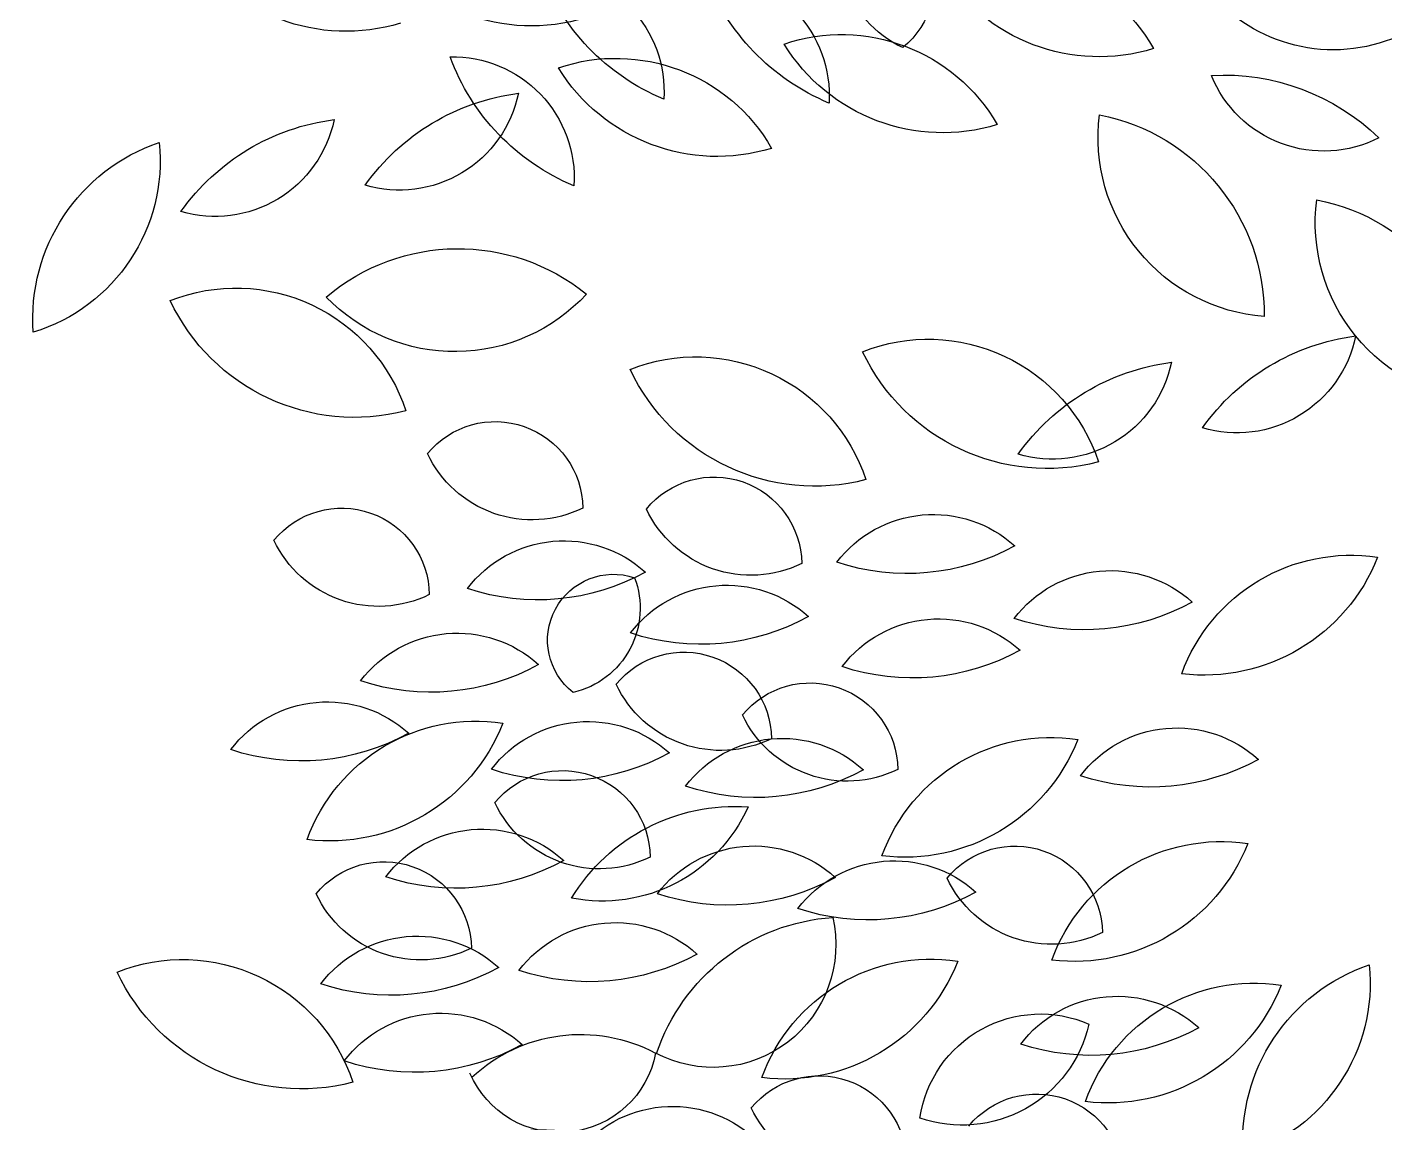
# Model space of a CAD drawing. Header units: metres. Extents: x 1097510 to 2158594, y 877039 to 1751652.
# Drawn here: x 1097622.558 to 1097625.598, y 877197.341 to 877199.795 of the extents above; entities that cross this region are included whole.
import ezdxf

# ---------------------------------------------------------------- set-up
doc = ezdxf.new("R2010")
doc.units = ezdxf.units.M
doc.layers.add('DWGAUTOCAD.COM', color=7, linetype='Continuous')

# ---------------------------------------------------------------- blocks, each defined once
blk = doc.blocks.new('A$C74456AAD')
at = {"color": 66, "linetype": 'Continuous'}
for centre, radius, start, end in [((4.0891, 2.9669), 0.1012, 90.7747, 230.6995), ((3.9678, 3.0093), 0.1336, 295.3626, 26.1116), ((3.5276, 3.073), 0.187, 194.4661, 340.6139), ((4.4543, 3.1289), 0.2153, 253.0103, 328.4087), ((4.6683, 3.1227), 0.2153, 253.0103, 328.4087), ((3.9152, 2.784), 0.2075, 71.3379, 150.0811), ((3.7982, 3.0933), 0.2153, 253.0103, 328.4087), ((4.2502, 2.8333), 0.1402, 88.76, 183.5979), ((4.0112, 3.0627), 0.258, 292.5925, 339.7654), ((4.441, 2.8377), 0.1402, 88.76, 183.5979), ((4.2019, 3.0671), 0.258, 292.5925, 339.7654), ((4.0958, 2.6961), 0.2075, 71.3379, 150.0811), ((3.9788, 3.0055), 0.2153, 253.0103, 328.4087), ((4.3564, 2.6687), 0.2075, 71.3379, 150.0811), ((4.5448, 2.7377), 0.1402, 88.76, 183.5979), ((4.3058, 2.9671), 0.258, 292.5925, 339.7654), ((3.6545, 2.5989), 0.258, 86.8782, 134.0511), ((3.5387, 2.9092), 0.1402, 243.0457, 337.8836), ((4.2395, 2.9781), 0.2153, 253.0103, 328.4087), ((4.4359, 2.58), 0.258, 35.4496, 82.6225), ((4.6064, 2.8641), 0.1402, 191.6172, 286.455), ((3.843, 2.58), 0.2354, 101.0885, 180.466), ((3.5925, 2.7845), 0.207, 274.1969, 7.3576), ((4.8192, 2.8337), 0.1402, 191.6172, 286.455), ((4.6487, 2.5496), 0.258, 35.4496, 82.6225), ((5.0903, 2.7581), 0.2075, 174.195, 252.9383), ((4.8147, 2.5752), 0.2153, 355.8674, 71.2659), ((3.5922, 2.4818), 0.2354, 101.0885, 180.466), ((3.3416, 2.6863), 0.207, 274.1969, 7.3576), ((4.5387, 2.4209), 0.2354, 49.6599, 129.0374)]:
    blk.add_arc(centre, radius, start, end, dxfattribs=at)
at = {"color": 62, "linetype": 'Continuous'}
for centre, radius, start, end in [((4.5424, 2.7443), 0.207, 222.7683, 315.929), ((4.7954, 2.4038), 0.207, 68.4826, 161.6433), ((4.6584, 2.6968), 0.2354, 255.3742, 334.7517), ((3.6393, 2.5836), 0.1402, 191.6172, 286.455), ((3.4688, 2.2996), 0.258, 35.4496, 82.6225), ((3.9955, 2.3447), 0.207, 68.4826, 161.6433), ((3.6816, 2.2692), 0.258, 35.4496, 82.6225), ((3.8521, 2.5533), 0.1402, 191.6172, 286.455), ((3.8585, 2.6377), 0.2354, 255.3742, 334.7517), ((4.2641, 2.3243), 0.207, 68.4826, 161.6433), ((4.1271, 2.6173), 0.2354, 255.3742, 334.7517)]:
    blk.add_arc(centre, radius, start, end, dxfattribs=at)
at = {"color": 64, "linetype": 'Continuous'}
for centre, radius, start, end in [((4.4958, 2.3553), 0.1012, 39.3461, 179.271), ((4.4533, 2.4766), 0.1336, 243.934, 334.683), ((4.243, 2.2913), 0.1012, 39.3461, 179.271), ((4.2005, 2.4126), 0.1336, 243.934, 334.683), ((4.6732, 2.2553), 0.1012, 39.3461, 179.271), ((3.9898, 2.209), 0.1402, 37.3315, 132.1693), ((4.0201, 2.5389), 0.258, 241.1639, 288.3368), ((4.4165, 2.1786), 0.1402, 37.3315, 132.1693), ((4.6307, 2.3766), 0.1336, 243.934, 334.683), ((3.5078, 2.0946), 0.2075, 19.9093, 98.6526), ((3.6768, 2.3789), 0.2153, 201.5817, 276.9802), ((3.7849, 2.1441), 0.1402, 37.3315, 132.1693), ((4.4468, 2.5085), 0.258, 241.1639, 288.3368), ((4.4282, 2.2408), 0.0998, 159.3269, 256.9622), ((4.3592, 2.2039), 0.0762, 307.672, 108.6171), ((4.2281, 2.1273), 0.1402, 37.3315, 132.1693), ((3.8152, 2.474), 0.258, 241.1639, 288.3368), ((3.9837, 2.0884), 0.1402, 37.3315, 132.1693), ((4.2584, 2.4572), 0.258, 241.1639, 288.3368), ((4.5398, 2.0719), 0.1402, 37.3315, 132.1693), ((4.014, 2.4183), 0.258, 241.1639, 288.3368), ((4.2779, 2.0889), 0.1012, 39.3461, 179.271), ((4.5701, 2.4018), 0.258, 241.1639, 288.3368), ((4.132, 2.0534), 0.1012, 39.3461, 179.271), ((4.2354, 2.2102), 0.1336, 243.934, 334.683), ((4.0895, 2.1747), 0.1336, 243.934, 334.683), ((4.6898, 1.9925), 0.1402, 37.3315, 132.1693), ((3.7084, 1.9624), 0.1402, 37.3315, 132.1693), ((4.3887, 1.9698), 0.1402, 37.3315, 132.1693), ((4.5181, 1.903), 0.2075, 19.9093, 98.6526), ((4.6871, 2.1873), 0.2153, 201.5817, 276.9802), ((3.854, 1.8841), 0.2075, 19.9093, 98.6526), ((4.023, 2.1685), 0.2153, 201.5817, 276.9802), ((4.1646, 1.9503), 0.1402, 37.3315, 132.1693), ((4.7201, 2.3224), 0.258, 241.1639, 288.3368), ((4.419, 2.2997), 0.258, 241.1639, 288.3368), ((3.7387, 2.2923), 0.258, 241.1639, 288.3368), ((4.1949, 2.2802), 0.258, 241.1639, 288.3368), ((4.418, 1.9521), 0.1012, 39.3461, 179.271), ((4.2192, 1.7914), 0.2205, 31.2822, 94.0138), ((4.3721, 2.087), 0.1845, 204.1754, 281.1206), ((4.3755, 2.0734), 0.1336, 243.934, 334.683), ((4.5108, 1.8455), 0.1402, 37.3315, 132.1693), ((3.6578, 1.7638), 0.2075, 19.9093, 98.6526), ((3.8268, 2.0481), 0.2153, 201.5817, 276.9802), ((3.8957, 1.8649), 0.1012, 39.3461, 179.271), ((4.1971, 1.826), 0.1402, 37.3315, 132.1693), ((4.0347, 1.8089), 0.1402, 37.3315, 132.1693), ((4.5411, 2.1754), 0.258, 241.1639, 288.3368), ((4.6245, 1.8468), 0.1012, 39.3461, 179.271), ((3.8532, 1.9862), 0.1336, 243.934, 334.683), ((4.2274, 2.1559), 0.258, 241.1639, 288.3368), ((4.065, 2.1388), 0.258, 241.1639, 288.3368), ((4.582, 1.9681), 0.1336, 243.934, 334.683), ((4.2441, 1.8521), 0.1417, 167.087, 297.9887), ((4.0904, 1.6532), 0.231, 18.4609, 86.1526), ((4.3569, 1.7375), 0.1402, 37.3315, 132.1693), ((4.5859, 1.7219), 0.1402, 37.3315, 132.1693), ((3.9927, 1.628), 0.2075, 19.9093, 98.6526), ((4.3872, 2.0674), 0.258, 241.1639, 288.3368), ((4.8567, 1.628), 0.207, 68.4826, 161.6433), ((3.6927, 1.8079), 0.2075, 174.195, 252.9383), ((3.4171, 1.625), 0.2153, 355.8674, 71.2659), ((4.1616, 1.9123), 0.2153, 201.5817, 276.9802), ((4.6162, 2.0518), 0.258, 241.1639, 288.3368), ((4.7197, 1.921), 0.2354, 255.3742, 334.7517), ((3.6191, 1.6003), 0.2075, 19.9093, 98.6526), ((3.7881, 1.8846), 0.2153, 201.5817, 276.9802), ((3.7774, 1.6524), 0.1402, 37.3315, 132.1693), ((4.5588, 1.6328), 0.1402, 37.3315, 132.1693), ((3.8661, 1.6315), 0.1406, 8.3239, 113.5091), ((3.9562, 1.7936), 0.1499, 192.7838, 289.0493), ((3.8077, 1.9823), 0.258, 241.1639, 288.3368), ((4.3971, 1.5641), 0.1844, 47.0129, 117.9887), ((4.4213, 1.7479), 0.1127, 190.7159, 336.958), ((4.5891, 1.9627), 0.258, 241.1639, 288.3368), ((4.1218, 1.5995), 0.1012, 39.3461, 179.271), ((3.8706, 1.5784), 0.1012, 39.3461, 179.271), ((4.0793, 1.7208), 0.1336, 243.934, 334.683), ((4.2911, 1.5252), 0.1402, 37.3315, 132.1693), ((4.4404, 1.4307), 0.2075, 19.9093, 98.6526)]:
    blk.add_arc(centre, radius, start, end, dxfattribs=at)

msp = doc.modelspace()

# ---------------------------------------------------------------- block references
at = {"layer": 'DWGAUTOCAD.COM', "xscale": -1.938528692919776, "yscale": 1.938528692919776, "zscale": 1.938528692919776}
msp.add_blockref('A$C74456AAD', (1097632.3213, 877194.1493), dxfattribs=at)

doc.saveas('drawing.dxf')
